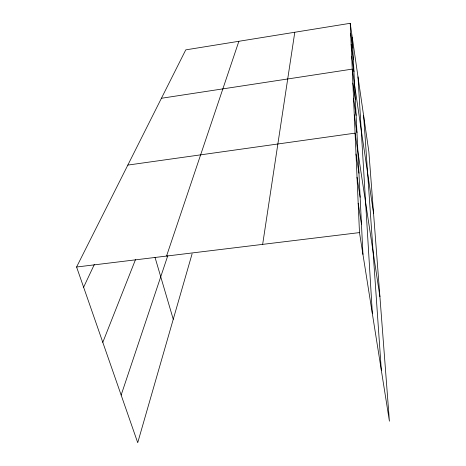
<?xml version="1.0" encoding="UTF-8"?>
<svg xmlns="http://www.w3.org/2000/svg" width="466" height="466" viewBox="0 0 466 466"><rect width="100%" height="100%" fill="white"/><g stroke="black" fill="none" stroke-linecap="round" stroke-linejoin="round"><path stroke-width="0.7" d="M262.655 244.376L294.786 32.253M192.097 253.813L137.72 442.7L76.587 267.012L185.759 49.868L350.216 23.3L368.856 151.7L389.413 421.182L359.484 232.598L350.216 23.3M121.148 395.075L167.801 255.665M166.537 256.073L238.883 41.282M102.8 342.353L135.495 259.597M83.618 287.225L94.365 264.403M161.422 98.268L352.244 69.114L373.546 213.195M127.83 165.086L355.08 133.136L379.918 296.72M76.587 267.012L359.484 232.598M155.021 257.366L173.253 319.268M358.185 203.223L361.459 224.123M357.032 177.196L360.136 197.24M356.007 153.978L358.954 173.23M354.271 114.857L356.962 132.694M352.861 83.041L355.331 99.66M353.537 98.233L356.111 115.44M351.154 44.451L353.356 59.508M351.679 56.293L353.962 71.84M350.671 33.488L352.797 48.085M363.626 115.684L381.339 370.301M357.993 76.884L372.369 313.769M352.273 37.466L362.95 254.419"/></g></svg>
